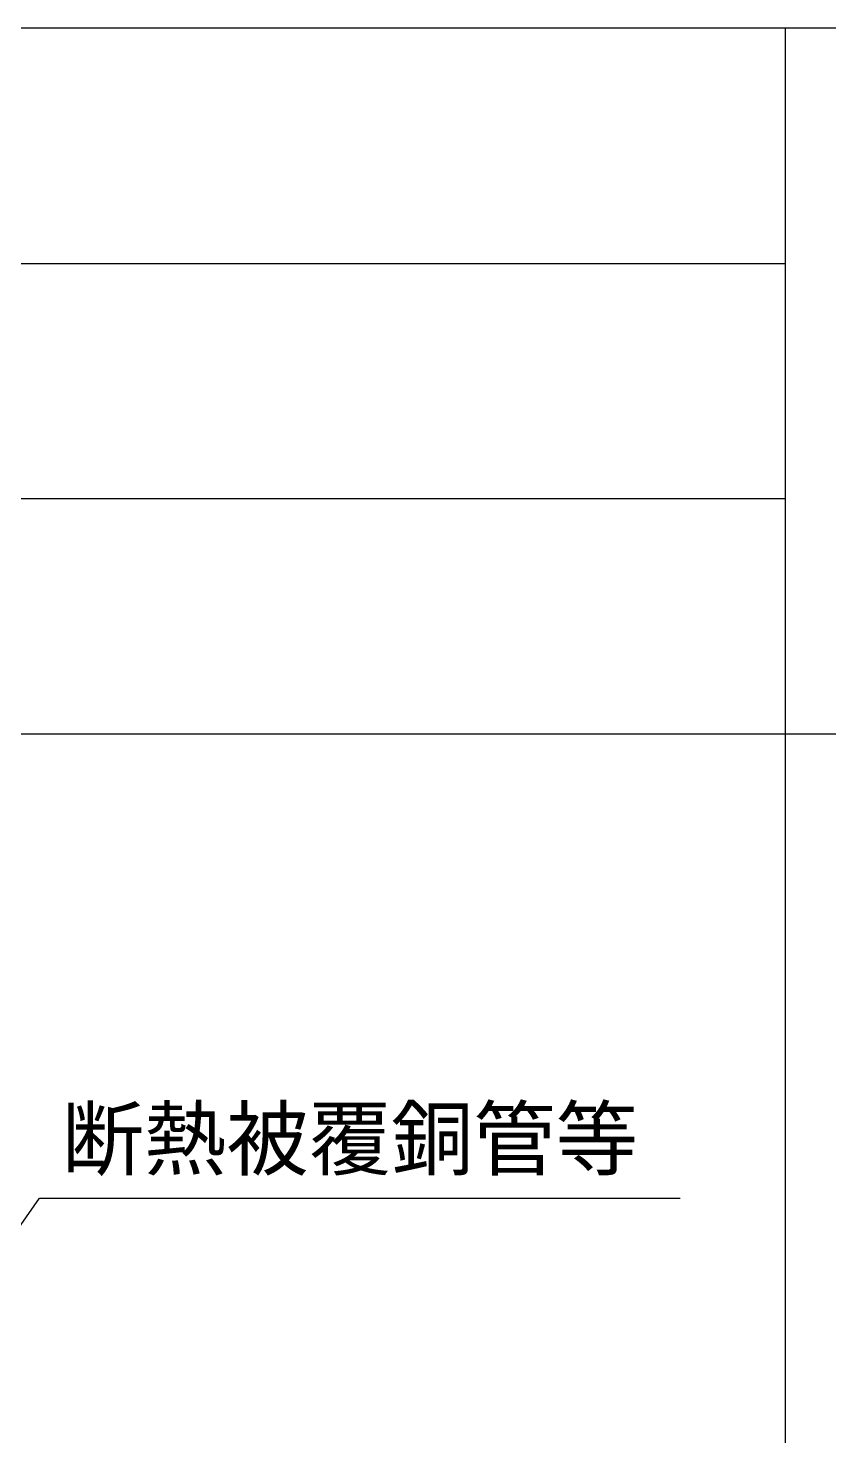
# Model space of a CAD drawing. Extents: x 443 to 1217, y -1921 to -677.
# Drawn here: x 603.4 to 636.5, y -735.5 to -677.3 of the extents above; entities that cross this region are included whole.
import ezdxf
from ezdxf.enums import TextEntityAlignment as Align

# ---------------------------------------------------------------- set-up
doc = ezdxf.new("R2010")
doc.units = 0
doc.header["$MEASUREMENT"] = 0
doc.layers.get('0').update_dxf_attribs({"linetype": 'CONTINUOUS'})
for name, color, linetype in [('1', 7, 'CONTINUOUS'), ('10', 7, 'CONTINUOUS'), ('25', 7, 'CONTINUOUS')]:
    doc.layers.add(name, color=color, linetype=linetype)
doc.styles.add('ｽﾀｲﾙ2', font='MS PGothic.ttf')

msp = doc.modelspace()

# ---------------------------------------------------------------- linework, layer by layer
at = {"color": 7, "linetype": 'Continuous'}
for p, q in [((600.792, -730.065), (603.832, -725.699)), ((603.832, -725.699), (630.361, -725.699))]:
    msp.add_line(p, q, dxfattribs=at)
at = {"layer": '1', "color": 4, "linetype": 'Continuous'}
for p, q in [((634.726, -1191.556), (634.726, -677.268)), ((442.666, -706.486), (634.726, -706.486)), ((634.726, -706.486), (826.785, -706.486))]:
    msp.add_line(p, q, dxfattribs=at)
at = {"layer": '1', "color": 3, "linetype": 'Continuous'}
for p, q in [((471.884, -687.007), (634.726, -687.007)), ((471.884, -696.746), (634.726, -696.746))]:
    msp.add_line(p, q, dxfattribs=at)
at = {"layer": '25', "color": 4}
msp.add_line((1210.905, -677.268), (442.666, -677.268), dxfattribs=at)

# ---------------------------------------------------------------- texts
at = {"layer": '10', "style": 'ｽﾀｲﾙ2'}
msp.add_attdef('断熱被覆銅管等', text='', height=2.5, dxfattribs=at).set_placement((604.747, -725.242), align=Align.BOTTOM_LEFT)

doc.saveas('drawing.dxf')
